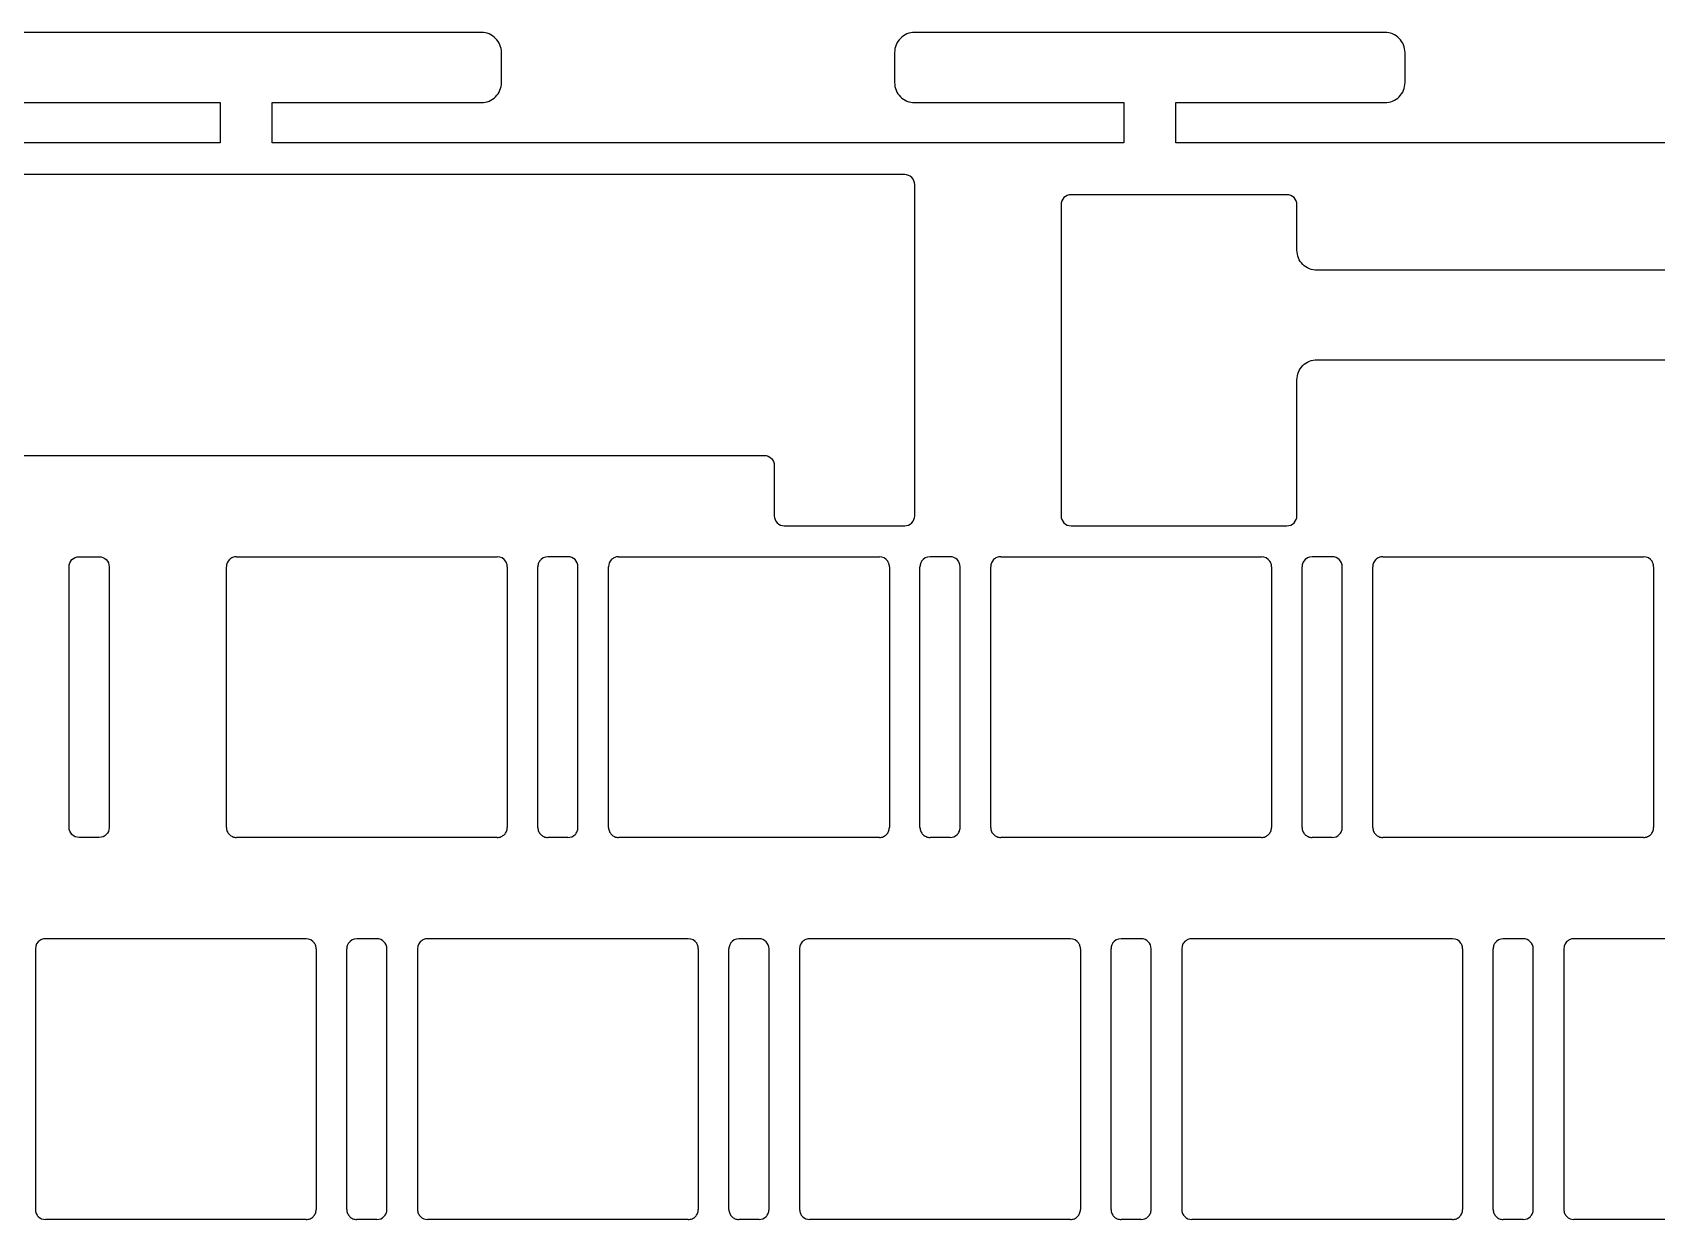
# Model space of a CAD drawing. Header units: millimetres. Extents: x -167 to 146, y -50 to 78.
# Drawn here: x -93.9 to -13, y 19.2 to 78.4 of the extents above; entities that cross this region are included whole.
import ezdxf

# ---------------------------------------------------------------- set-up
doc = ezdxf.new("R2010")
doc.units = ezdxf.units.MM
doc.layers.get('0').update_dxf_attribs({"linetype": 'CONTINUOUS'})

msp = doc.modelspace()

# ---------------------------------------------------------------- linework, layer by layer
for p, q in [((-83.773, 52.253), (-83.773, 52.253)), ((-83.764, 52.253), (-70.764, 52.253)), ((-64.723, 52.253), (-64.723, 52.253)), ((-64.714, 52.253), (-51.714, 52.253)), ((-45.673, 52.253), (-45.673, 52.253)), ((-45.664, 52.253), (-32.664, 52.253)), ((-26.623, 52.253), (-26.623, 52.253)), ((-26.614, 52.253), (-13.614, 52.253)), ((-84.264, 38.753), (-84.264, 51.753)), ((-70.264, 51.753), (-70.264, 38.753)), ((-68.739, 38.753), (-68.739, 51.753)), ((-66.739, 38.753), (-66.739, 51.753)), ((-65.214, 38.753), (-65.214, 51.753)), ((-51.214, 51.753), (-51.214, 38.753)), ((-49.689, 38.753), (-49.689, 51.753)), ((-47.689, 38.753), (-47.689, 51.753)), ((-46.164, 38.753), (-46.164, 51.753)), ((-32.164, 51.753), (-32.164, 38.753)), ((-30.639, 38.753), (-30.639, 51.753)), ((-28.639, 38.753), (-28.639, 51.753)), ((-27.114, 38.753), (-27.114, 51.753)), ((-13.114, 51.753), (-13.114, 38.753)), ((-70.764, 38.253), (-83.764, 38.253)), ((-67.239, 38.253), (-68.239, 38.253)), ((-51.714, 38.253), (-64.714, 38.253)), ((-48.189, 38.253), (-49.189, 38.253)), ((-32.664, 38.253), (-45.664, 38.253)), ((-29.139, 38.253), (-30.139, 38.253)), ((-13.614, 38.253), (-26.614, 38.253)), ((-80.289, 33.203), (-93.289, 33.203)), ((-80.289, 33.203), (-80.289, 33.203)), ((-61.239, 33.203), (-74.239, 33.203)), ((-61.239, 33.203), (-61.239, 33.203)), ((-42.189, 33.203), (-55.189, 33.203)), ((-42.189, 33.203), (-42.189, 33.203)), ((-23.139, 33.203), (-36.139, 33.203)), ((-23.139, 33.203), (-23.139, 33.203)), ((-4.089, 33.203), (-17.089, 33.203)), ((-93.789, 32.703), (-93.789, 19.703)), ((-93.789, 32.703), (-93.789, 32.703)), ((-79.789, 32.711), (-79.789, 32.711)), ((-79.789, 32.703), (-79.789, 19.703)), ((-78.264, 19.703), (-78.264, 32.703)), ((-76.264, 19.703), (-76.264, 32.703)), ((-74.739, 32.703), (-74.739, 19.703)), ((-74.739, 32.703), (-74.739, 32.703)), ((-60.739, 32.711), (-60.739, 32.711)), ((-60.739, 32.703), (-60.739, 19.703)), ((-59.214, 19.703), (-59.214, 32.703)), ((-57.214, 19.703), (-57.214, 32.703)), ((-55.689, 32.703), (-55.689, 19.703)), ((-55.689, 32.703), (-55.689, 32.703)), ((-41.689, 32.711), (-41.689, 32.711)), ((-41.689, 32.703), (-41.689, 19.703)), ((-40.164, 19.703), (-40.164, 32.703)), ((-38.164, 19.703), (-38.164, 32.703)), ((-36.639, 32.703), (-36.639, 19.703)), ((-36.639, 32.703), (-36.639, 32.703)), ((-22.639, 32.711), (-22.639, 32.711)), ((-22.639, 32.703), (-22.639, 19.703)), ((-21.114, 19.703), (-21.114, 32.703)), ((-19.114, 19.703), (-19.114, 32.703)), ((-17.589, 32.703), (-17.589, 19.703)), ((-17.589, 32.703), (-17.589, 32.703)), ((-80.289, 19.203), (-93.289, 19.203)), ((-76.764, 19.203), (-77.764, 19.203)), ((-61.239, 19.203), (-74.239, 19.203)), ((-57.714, 19.203), (-58.714, 19.203)), ((-42.189, 19.203), (-55.189, 19.203)), ((-38.664, 19.203), (-39.664, 19.203)), ((-23.139, 19.203), (-36.139, 19.203)), ((-19.614, 19.203), (-20.614, 19.203)), ((-4.089, 19.203), (-17.089, 19.203))]:
    msp.add_line(p, q)
msp.add_lwpolyline([(15.753, 72.892), (-36.932, 72.892), (-36.932, 74.892), (-26.508, 74.892, 0.414214), (-25.508, 75.892), (-25.508, 77.392, 0.414214), (-26.508, 78.392), (-49.955, 78.392, 0.414214), (-50.955, 77.392), (-50.955, 75.892, 0.414214), (-49.955, 74.892), (-39.532, 74.892), (-39.532, 72.892), (-81.976, 72.892), (-81.976, 74.892), (-71.553, 74.892, 0.414214), (-70.553, 75.892), (-70.553, 77.392, 0.414214), (-71.553, 78.392), (-95, 78.392, 0.414214)], format="xyb")
msp.add_lwpolyline([(-95, 74.892), (-84.576, 74.892), (-84.576, 72.892), (-97.069, 72.892)])
for points in [[(-56.952, 54.295, 0.414214), (-56.452, 53.795), (-50.452, 53.795, 0.414214), (-49.952, 54.295), (-49.952, 70.803, 0.414214), (-50.452, 71.303), (-98.052, 71.303, 0.414214), (-98.552, 70.803), (-98.552, 57.803, 0.414214), (-98.052, 57.303), (-57.452, 57.303, -0.414214), (-56.952, 56.803)], [(-42.658, 54.295, 0.414214), (-42.158, 53.795), (-31.396, 53.795, 0.414214), (-30.896, 54.295), (-30.896, 61.073, -0.414214), (-29.896, 62.073), (-8.904, 62.073, -0.414214), (-7.904, 61.073), (-7.904, 57.803, 0.414214), (-7.404, 57.303), (-5.802, 57.303, 0.414214), (-5.302, 57.803), (-5.302, 70.803, 0.414214), (-5.802, 71.303), (-7.404, 71.303, 0.414214), (-7.904, 70.803), (-7.904, 67.532, -0.414214), (-8.904, 66.532), (-29.896, 66.532, -0.414214), (-30.896, 67.532), (-30.896, 69.803, 0.414214), (-31.396, 70.303), (-42.158, 70.303, 0.414214), (-42.658, 69.803)], [(-90.11, 51.752), (-90.11, 38.753, -0.414213), (-90.61, 38.253), (-91.61, 38.253, -0.414214), (-92.11, 38.753), (-92.11, 51.752, -0.414214), (-91.61, 52.252), (-90.61, 52.252, -0.414214)]]:
    msp.add_lwpolyline(points, format="xyb", close=True)
for centre, radius, start, end in [((-83.763, 51.751), 0.502, 112.54148, 134.92631), ((-83.764, 51.753), 0.499, 90.96916, 112.51157), ((-70.764, 51.753), 0.5, 89.99005, 90.00151), ((-70.764, 51.753), 0.5, 32.84383, 89.99005), ((-70.766, 51.751), 0.502, 32.80945, 32.82085), ((-70.766, 51.751), 0.502, 22.53068, 32.80945), ((-70.764, 51.753), 0.5, 21.62416, 22.50375), ((-70.764, 51.753), 0.5, -0.00173, 21.62416), ((-68.24, 51.753), 0.499, 157.48173, 180.01857), ((-68.237, 51.751), 0.502, 147.16153, 157.46929), ((-68.239, 51.753), 0.5, 89.99853, 147.12714), ((-68.237, 51.751), 0.502, 147.15012, 147.16153), ((-68.239, 51.753), 0.5, 89.98707, 89.99853), ((-67.239, 51.753), 0.5, -0.00208, 89.99705), ((-64.713, 51.751), 0.502, 112.54148, 134.92631), ((-64.714, 51.753), 0.499, 90.96916, 112.51157), ((-51.714, 51.753), 0.5, 89.99005, 90.00151), ((-51.714, 51.753), 0.5, 32.84383, 89.99005), ((-51.716, 51.751), 0.502, 32.80945, 32.82085), ((-51.716, 51.751), 0.502, 22.53068, 32.80945), ((-51.714, 51.753), 0.5, 21.62416, 22.50375), ((-51.714, 51.753), 0.5, -0.00173, 21.62416), ((-49.19, 51.753), 0.499, 157.48173, 180.01857), ((-49.187, 51.751), 0.502, 147.16153, 157.46929), ((-49.189, 51.753), 0.5, 89.99853, 147.12714), ((-49.187, 51.751), 0.502, 147.15012, 147.16153), ((-49.189, 51.753), 0.5, 89.98707, 89.99853), ((-48.189, 51.753), 0.5, -0.00208, 89.99705), ((-45.663, 51.751), 0.502, 112.54148, 134.92631), ((-45.664, 51.753), 0.499, 90.96916, 112.51157), ((-32.664, 51.753), 0.5, 89.99005, 90.00151), ((-32.664, 51.753), 0.5, 32.84383, 89.99005), ((-32.666, 51.751), 0.502, 32.80945, 32.82085), ((-32.666, 51.751), 0.502, 22.53068, 32.80945), ((-32.664, 51.753), 0.5, 21.62416, 22.50375), ((-32.664, 51.753), 0.5, -0.00173, 21.62416), ((-30.14, 51.753), 0.499, 157.48173, 180.01857), ((-30.137, 51.751), 0.502, 147.16153, 157.46929), ((-30.139, 51.753), 0.5, 89.99853, 147.12714), ((-30.137, 51.751), 0.502, 147.15012, 147.16153), ((-30.139, 51.753), 0.5, 89.98707, 89.99853), ((-29.139, 51.753), 0.5, -0.00208, 89.99705), ((-26.613, 51.751), 0.502, 112.54148, 134.92631), ((-26.614, 51.753), 0.499, 90.96916, 112.51157), ((-13.614, 51.753), 0.5, 89.99005, 90.00151), ((-13.614, 51.753), 0.5, 32.84383, 89.99005), ((-13.616, 51.751), 0.502, 32.80945, 32.82085), ((-13.616, 51.751), 0.502, 22.53068, 32.80945), ((-13.614, 51.753), 0.5, 21.62416, 22.50375), ((-13.614, 51.753), 0.5, -0.00173, 21.62416), ((-93.29, 32.703), 0.499, 89.98142, 112.50682), ((-80.289, 32.703), 0.5, 32.8438, 89.99006), ((-77.764, 32.703), 0.5, 89.99853, 147.12714), ((-77.764, 32.703), 0.5, 89.98707, 89.99853), ((-76.765, 32.702), 0.5, 0.01361, 89.9807), ((-74.24, 32.703), 0.499, 89.98142, 112.50682), ((-61.239, 32.703), 0.5, 32.8438, 89.99006), ((-58.714, 32.703), 0.5, 89.99853, 147.12714), ((-58.714, 32.703), 0.5, 89.98707, 89.99853), ((-57.715, 32.702), 0.5, 0.01361, 89.9807), ((-55.19, 32.703), 0.499, 89.98142, 112.50682), ((-42.189, 32.703), 0.5, 32.8438, 89.99006), ((-39.664, 32.703), 0.5, 89.99853, 147.12714), ((-39.664, 32.703), 0.5, 89.98707, 89.99853), ((-38.665, 32.702), 0.5, 0.01361, 89.9807), ((-36.14, 32.703), 0.499, 89.98142, 112.50682), ((-23.139, 32.703), 0.5, 32.8438, 89.99006), ((-20.614, 32.703), 0.5, 89.99853, 147.12714), ((-20.614, 32.703), 0.5, 89.98707, 89.99853), ((-19.615, 32.702), 0.5, 0.01361, 89.9807), ((-17.09, 32.703), 0.499, 89.98142, 112.50682), ((-93.289, 32.703), 0.5, 122.8438, 179.99006), ((-93.288, 32.7), 0.502, 112.53049, 122.80962), ((-93.289, 32.703), 0.5, 122.83235, 122.8438), ((-80.289, 32.703), 0.5, 32.83235, 32.8438), ((-80.291, 32.701), 0.502, 22.53049, 32.80962), ((-80.289, 32.703), 0.499, 0.96919, 22.50008), ((-77.765, 32.703), 0.499, 157.48173, 180.01857), ((-77.762, 32.701), 0.502, 147.16153, 157.46929), ((-77.762, 32.701), 0.502, 147.15012, 147.16153), ((-74.239, 32.703), 0.5, 122.8438, 179.99006), ((-74.238, 32.7), 0.502, 112.53049, 122.80962), ((-74.239, 32.703), 0.5, 122.83235, 122.8438), ((-61.239, 32.703), 0.5, 32.83235, 32.8438), ((-61.241, 32.701), 0.502, 22.53049, 32.80962), ((-61.239, 32.703), 0.499, 0.96919, 22.50008), ((-58.715, 32.703), 0.499, 157.48173, 180.01857), ((-58.712, 32.701), 0.502, 147.16153, 157.46929), ((-58.712, 32.701), 0.502, 147.15012, 147.16153), ((-55.189, 32.703), 0.5, 122.8438, 179.99006), ((-55.188, 32.7), 0.502, 112.53049, 122.80962), ((-55.189, 32.703), 0.5, 122.83235, 122.8438), ((-42.189, 32.703), 0.5, 32.83235, 32.8438), ((-42.191, 32.701), 0.502, 22.53049, 32.80962), ((-42.189, 32.703), 0.499, 0.96919, 22.50008), ((-39.665, 32.703), 0.499, 157.48173, 180.01857), ((-39.662, 32.701), 0.502, 147.16153, 157.46929), ((-39.662, 32.701), 0.502, 147.15012, 147.16153), ((-36.139, 32.703), 0.5, 122.8438, 179.99006), ((-36.138, 32.7), 0.502, 112.53049, 122.80962), ((-36.139, 32.703), 0.5, 122.83235, 122.8438), ((-23.139, 32.703), 0.5, 32.83235, 32.8438), ((-23.141, 32.701), 0.502, 22.53049, 32.80962), ((-23.139, 32.703), 0.499, 0.96919, 22.50008), ((-20.615, 32.703), 0.499, 157.48173, 180.01857), ((-20.612, 32.701), 0.502, 147.16153, 157.46929), ((-20.612, 32.701), 0.502, 147.15012, 147.16153), ((-17.089, 32.703), 0.5, 122.8438, 179.99006), ((-17.088, 32.7), 0.502, 112.53049, 122.80962), ((-17.089, 32.703), 0.5, 122.83235, 122.8438)]:
    msp.add_arc(centre, radius, start, end)
for centre, major_axis, ratio, start_param, end_param in [((-83.864, 51.794), (0.173, 0.413), 0.875966, 1.132094, 2.016271), ((-83.765, 51.755), (-0.489, -0.098), 0.996988, 4.514369, 4.531238), ((-64.814, 51.794), (0.173, 0.413), 0.875966, 1.132094, 2.016271), ((-64.715, 51.755), (-0.489, -0.097), 0.996952, 4.51643, 4.5333), ((-45.764, 51.794), (0.173, 0.413), 0.875966, 1.132094, 2.016271), ((-45.665, 51.755), (-0.489, -0.099), 0.997021, 4.511673, 4.528542), ((-26.714, 51.794), (0.173, 0.413), 0.875966, 1.132094, 2.016271), ((-26.615, 51.755), (-0.489, -0.099), 0.99703, 4.511219, 4.528087), ((-80.29, 32.702), (-0.404, -0.295), 0.998535, 2.511321, 2.528135), ((-61.24, 32.702), (-0.418, -0.276), 0.998479, 2.559228, 2.57604), ((-42.19, 32.702), (-0.411, -0.286), 0.998509, 2.535375, 2.552188), ((-23.14, 32.702), (-0.415, -0.281), 0.998494, 2.547597, 2.564409)]:
    msp.add_ellipse(centre, major_axis=major_axis, ratio=ratio, start_param=start_param, end_param=end_param)
for points, knots in [([(-67.239, 52.253), (-67.541, 52.253), (-67.842, 52.253), (-68.18, 52.253), (-68.211, 52.253), (-68.239, 52.253)], [0, 0, 0, 0, 0.0904295, 0.0904295, 0.1014512, 0.1014512, 0.1014512, 0.1014512]), ([(-48.189, 52.253), (-48.491, 52.253), (-48.792, 52.253), (-49.13, 52.253), (-49.161, 52.253), (-49.189, 52.253)], [0, 0, 0, 0, 0.0904295, 0.0904295, 0.1014512, 0.1014512, 0.1014512, 0.1014512]), ([(-29.139, 52.253), (-29.441, 52.253), (-29.742, 52.253), (-30.08, 52.253), (-30.111, 52.253), (-30.139, 52.253)], [0, 0, 0, 0, 0.0904295, 0.0904295, 0.1014512, 0.1014512, 0.1014512, 0.1014512]), ([(-84.264, 38.753), (-84.264, 38.718), (-84.261, 38.684), (-84.247, 38.617), (-84.237, 38.585), (-84.195, 38.488), (-84.155, 38.436), (-84.071, 38.353), (-84.018, 38.318), (-83.93, 38.28), (-83.897, 38.27), (-83.832, 38.256), (-83.798, 38.253), (-83.764, 38.253)], [0, 0, 0, 0, 0.01027008, 0.01027008, 0.02053614, 0.02053614, 0.04201602, 0.04201602, 0.06606368, 0.06606368, 0.0789603, 0.0789603, 0.09191849, 0.09191849, 0.09191849, 0.09191849]), ([(-70.764, 38.253), (-70.73, 38.253), (-70.696, 38.256), (-70.629, 38.27), (-70.596, 38.28), (-70.5, 38.322), (-70.447, 38.362), (-70.364, 38.446), (-70.329, 38.499), (-70.292, 38.587), (-70.282, 38.619), (-70.268, 38.685), (-70.264, 38.719), (-70.264, 38.753)], [0, 0, 0, 0, 0.01027007, 0.01027007, 0.02053614, 0.02053614, 0.04201603, 0.04201603, 0.06606374, 0.06606374, 0.0789604, 0.0789604, 0.09191862, 0.09191862, 0.09191862, 0.09191862]), ([(-68.739, 38.753), (-68.739, 38.719), (-68.736, 38.685), (-68.722, 38.619), (-68.712, 38.587), (-68.674, 38.499), (-68.639, 38.446), (-68.556, 38.362), (-68.504, 38.322), (-68.407, 38.28), (-68.375, 38.27), (-68.308, 38.256), (-68.274, 38.253), (-68.239, 38.253)], [0, 0, 0, 0, 0.01010654, 0.01010654, 0.02016506, 0.02016506, 0.03892066, 0.03892066, 0.05567408, 0.05567408, 0.06368084, 0.06368084, 0.07169072, 0.07169072, 0.07169072, 0.07169072]), ([(-67.239, 38.253), (-67.107, 38.253), (-66.978, 38.307), (-66.886, 38.399), (-66.886, 38.399), (-66.84, 38.445), (-66.803, 38.501), (-66.777, 38.561), (-66.777, 38.561), (-66.752, 38.622), (-66.739, 38.687), (-66.739, 38.753)], [-6431.5381542, -6431.5381542, -6431.5381542, -6431.5381542, -6431.1354061, -6431.1354061, -6431.1353031, -6431.1353031, -6430.9379773, -6430.9379773, -6430.9378768, -6430.9378768, -6430.7402616, -6430.7402616, -6430.7402616, -6430.7402616]), ([(-65.214, 38.753), (-65.214, 38.718), (-65.211, 38.684), (-65.197, 38.617), (-65.187, 38.585), (-65.145, 38.488), (-65.105, 38.436), (-65.021, 38.353), (-64.968, 38.318), (-64.88, 38.28), (-64.847, 38.27), (-64.782, 38.256), (-64.748, 38.253), (-64.714, 38.253)], [0, 0, 0, 0, 0.01027008, 0.01027008, 0.02053614, 0.02053614, 0.04201602, 0.04201602, 0.06606368, 0.06606368, 0.0789603, 0.0789603, 0.09191849, 0.09191849, 0.09191849, 0.09191849]), ([(-51.714, 38.253), (-51.68, 38.253), (-51.646, 38.256), (-51.579, 38.27), (-51.546, 38.28), (-51.45, 38.322), (-51.397, 38.362), (-51.314, 38.446), (-51.279, 38.499), (-51.242, 38.587), (-51.232, 38.619), (-51.218, 38.685), (-51.214, 38.719), (-51.214, 38.753)], [0, 0, 0, 0, 0.01027007, 0.01027007, 0.02053614, 0.02053614, 0.04201603, 0.04201603, 0.06606374, 0.06606374, 0.0789604, 0.0789604, 0.09191862, 0.09191862, 0.09191862, 0.09191862]), ([(-49.689, 38.753), (-49.689, 38.719), (-49.686, 38.685), (-49.672, 38.619), (-49.662, 38.587), (-49.624, 38.499), (-49.589, 38.446), (-49.506, 38.362), (-49.454, 38.322), (-49.357, 38.28), (-49.325, 38.27), (-49.258, 38.256), (-49.224, 38.253), (-49.189, 38.253)], [0, 0, 0, 0, 0.01010654, 0.01010654, 0.02016506, 0.02016506, 0.03892066, 0.03892066, 0.05567408, 0.05567408, 0.06368084, 0.06368084, 0.07169072, 0.07169072, 0.07169072, 0.07169072]), ([(-48.189, 38.253), (-48.057, 38.253), (-47.928, 38.307), (-47.836, 38.399), (-47.836, 38.399), (-47.79, 38.445), (-47.753, 38.501), (-47.727, 38.561), (-47.727, 38.561), (-47.702, 38.622), (-47.689, 38.687), (-47.689, 38.753)], [-6400.3666798, -6400.3666798, -6400.3666798, -6400.3666798, -6399.9639317, -6399.9639317, -6399.9638287, -6399.9638287, -6399.7665029, -6399.7665029, -6399.7664024, -6399.7664024, -6399.5687871, -6399.5687871, -6399.5687871, -6399.5687871]), ([(-46.164, 38.753), (-46.164, 38.718), (-46.161, 38.684), (-46.147, 38.617), (-46.137, 38.585), (-46.095, 38.488), (-46.055, 38.436), (-45.971, 38.353), (-45.918, 38.318), (-45.83, 38.28), (-45.797, 38.27), (-45.732, 38.256), (-45.698, 38.253), (-45.664, 38.253)], [0, 0, 0, 0, 0.01027008, 0.01027008, 0.02053614, 0.02053614, 0.04201602, 0.04201602, 0.06606368, 0.06606368, 0.0789603, 0.0789603, 0.09191849, 0.09191849, 0.09191849, 0.09191849]), ([(-32.664, 38.253), (-32.63, 38.253), (-32.596, 38.256), (-32.529, 38.27), (-32.496, 38.28), (-32.4, 38.322), (-32.347, 38.362), (-32.264, 38.446), (-32.229, 38.499), (-32.192, 38.587), (-32.182, 38.619), (-32.168, 38.685), (-32.164, 38.719), (-32.164, 38.753)], [0, 0, 0, 0, 0.01027007, 0.01027007, 0.02053614, 0.02053614, 0.04201603, 0.04201603, 0.06606374, 0.06606374, 0.0789604, 0.0789604, 0.09191862, 0.09191862, 0.09191862, 0.09191862]), ([(-30.639, 38.753), (-30.639, 38.719), (-30.636, 38.685), (-30.622, 38.619), (-30.612, 38.587), (-30.574, 38.499), (-30.539, 38.446), (-30.456, 38.362), (-30.404, 38.322), (-30.307, 38.28), (-30.275, 38.27), (-30.208, 38.256), (-30.174, 38.253), (-30.139, 38.253)], [0, 0, 0, 0, 0.01010654, 0.01010654, 0.02016506, 0.02016506, 0.03892066, 0.03892066, 0.05567408, 0.05567408, 0.06368084, 0.06368084, 0.07169072, 0.07169072, 0.07169072, 0.07169072]), ([(-29.139, 38.253), (-29.007, 38.253), (-28.878, 38.307), (-28.786, 38.399), (-28.786, 38.399), (-28.74, 38.445), (-28.703, 38.501), (-28.677, 38.561), (-28.677, 38.561), (-28.652, 38.622), (-28.639, 38.687), (-28.639, 38.753)], [-6369.1952053, -6369.1952053, -6369.1952053, -6369.1952053, -6368.7924572, -6368.7924572, -6368.7923542, -6368.7923542, -6368.5950284, -6368.5950284, -6368.594928, -6368.594928, -6368.3973127, -6368.3973127, -6368.3973127, -6368.3973127]), ([(-27.114, 38.753), (-27.114, 38.718), (-27.111, 38.684), (-27.097, 38.617), (-27.087, 38.585), (-27.045, 38.488), (-27.005, 38.436), (-26.921, 38.353), (-26.868, 38.318), (-26.78, 38.28), (-26.747, 38.27), (-26.682, 38.256), (-26.648, 38.253), (-26.614, 38.253)], [0, 0, 0, 0, 0.01027008, 0.01027008, 0.02053614, 0.02053614, 0.04201602, 0.04201602, 0.06606368, 0.06606368, 0.0789603, 0.0789603, 0.09191849, 0.09191849, 0.09191849, 0.09191849]), ([(-13.614, 38.253), (-13.58, 38.253), (-13.546, 38.256), (-13.479, 38.27), (-13.446, 38.28), (-13.35, 38.322), (-13.297, 38.362), (-13.214, 38.446), (-13.179, 38.499), (-13.142, 38.587), (-13.132, 38.619), (-13.118, 38.685), (-13.114, 38.719), (-13.114, 38.753)], [0, 0, 0, 0, 0.01027007, 0.01027007, 0.02053614, 0.02053614, 0.04201603, 0.04201603, 0.06606374, 0.06606374, 0.0789604, 0.0789604, 0.09191862, 0.09191862, 0.09191862, 0.09191862]), ([(-76.764, 33.203), (-77.066, 33.203), (-77.367, 33.203), (-77.705, 33.203), (-77.736, 33.203), (-77.764, 33.203)], [0, 0, 0, 0, 0.0904295, 0.0904295, 0.1014512, 0.1014512, 0.1014512, 0.1014512]), ([(-57.714, 33.203), (-58.016, 33.203), (-58.317, 33.203), (-58.655, 33.203), (-58.686, 33.203), (-58.714, 33.203)], [0, 0, 0, 0, 0.0904295, 0.0904295, 0.1014512, 0.1014512, 0.1014512, 0.1014512]), ([(-38.664, 33.203), (-38.966, 33.203), (-39.267, 33.203), (-39.605, 33.203), (-39.636, 33.203), (-39.664, 33.203)], [0, 0, 0, 0, 0.0904295, 0.0904295, 0.1014512, 0.1014512, 0.1014512, 0.1014512]), ([(-19.614, 33.203), (-19.916, 33.203), (-20.217, 33.203), (-20.555, 33.203), (-20.586, 33.203), (-20.614, 33.203)], [0, 0, 0, 0, 0.0904295, 0.0904295, 0.1014512, 0.1014512, 0.1014512, 0.1014512]), ([(-93.789, 19.703), (-93.789, 19.637), (-93.776, 19.572), (-93.751, 19.511), (-93.751, 19.511), (-93.726, 19.451), (-93.689, 19.395), (-93.643, 19.349), (-93.643, 19.349), (-93.551, 19.257), (-93.421, 19.203), (-93.289, 19.203)], [-3382.6074576, -3382.6074576, -3382.6074576, -3382.6074576, -3382.4099408, -3382.4099408, -3382.4098403, -3382.4098403, -3382.2125126, -3382.2125126, -3382.2124117, -3382.2124117, -3381.8095657, -3381.8095657, -3381.8095657, -3381.8095657]), ([(-80.289, 19.203), (-80.255, 19.203), (-80.221, 19.206), (-80.154, 19.22), (-80.121, 19.23), (-80.025, 19.272), (-79.972, 19.312), (-79.889, 19.396), (-79.854, 19.449), (-79.817, 19.537), (-79.807, 19.569), (-79.793, 19.635), (-79.789, 19.669), (-79.789, 19.703)], [0, 0, 0, 0, 0.01027007, 0.01027007, 0.02053614, 0.02053614, 0.04201604, 0.04201604, 0.06606375, 0.06606375, 0.07896039, 0.07896039, 0.09191861, 0.09191861, 0.09191861, 0.09191861]), ([(-78.264, 19.703), (-78.264, 19.669), (-78.261, 19.635), (-78.247, 19.569), (-78.237, 19.537), (-78.199, 19.449), (-78.164, 19.396), (-78.081, 19.312), (-78.029, 19.272), (-77.932, 19.23), (-77.9, 19.22), (-77.833, 19.206), (-77.799, 19.203), (-77.764, 19.203)], [0, 0, 0, 0, 0.01010654, 0.01010654, 0.02016506, 0.02016506, 0.03892066, 0.03892066, 0.05567408, 0.05567408, 0.06368084, 0.06368084, 0.07169072, 0.07169072, 0.07169072, 0.07169072]), ([(-76.764, 19.203), (-76.632, 19.203), (-76.503, 19.257), (-76.411, 19.349), (-76.411, 19.349), (-76.365, 19.395), (-76.328, 19.451), (-76.302, 19.511), (-76.302, 19.511), (-76.277, 19.572), (-76.264, 19.637), (-76.264, 19.703)], [-6743.2394778, -6743.2394778, -6743.2394778, -6743.2394778, -6742.8367297, -6742.8367297, -6742.8366267, -6742.8366267, -6742.6393009, -6742.6393009, -6742.6392005, -6742.6392005, -6742.4415852, -6742.4415852, -6742.4415852, -6742.4415852]), ([(-74.739, 19.703), (-74.739, 19.637), (-74.726, 19.572), (-74.701, 19.511), (-74.701, 19.511), (-74.676, 19.451), (-74.639, 19.395), (-74.593, 19.349), (-74.593, 19.349), (-74.501, 19.257), (-74.371, 19.203), (-74.239, 19.203)], [-3327.4377657, -3327.4377657, -3327.4377657, -3327.4377657, -3327.240249, -3327.240249, -3327.2401484, -3327.2401484, -3327.0428207, -3327.0428207, -3327.0427198, -3327.0427198, -3326.6398738, -3326.6398738, -3326.6398738, -3326.6398738]), ([(-61.239, 19.203), (-61.205, 19.203), (-61.171, 19.206), (-61.104, 19.22), (-61.071, 19.23), (-60.975, 19.272), (-60.922, 19.312), (-60.839, 19.396), (-60.804, 19.449), (-60.767, 19.537), (-60.757, 19.569), (-60.743, 19.635), (-60.739, 19.669), (-60.739, 19.703)], [0, 0, 0, 0, 0.01027007, 0.01027007, 0.02053614, 0.02053614, 0.04201604, 0.04201604, 0.06606375, 0.06606375, 0.07896039, 0.07896039, 0.09191861, 0.09191861, 0.09191861, 0.09191861]), ([(-59.214, 19.703), (-59.214, 19.669), (-59.211, 19.635), (-59.197, 19.569), (-59.187, 19.537), (-59.149, 19.449), (-59.114, 19.396), (-59.031, 19.312), (-58.979, 19.272), (-58.882, 19.23), (-58.85, 19.22), (-58.783, 19.206), (-58.749, 19.203), (-58.714, 19.203)], [0, 0, 0, 0, 0.01010654, 0.01010654, 0.02016506, 0.02016506, 0.03892066, 0.03892066, 0.05567408, 0.05567408, 0.06368084, 0.06368084, 0.07169072, 0.07169072, 0.07169072, 0.07169072]), ([(-57.714, 19.203), (-57.582, 19.203), (-57.453, 19.257), (-57.361, 19.349), (-57.361, 19.349), (-57.315, 19.395), (-57.278, 19.451), (-57.252, 19.511), (-57.252, 19.511), (-57.227, 19.572), (-57.214, 19.637), (-57.214, 19.703)], [-6462.7096286, -6462.7096286, -6462.7096286, -6462.7096286, -6462.3068805, -6462.3068805, -6462.3067775, -6462.3067775, -6462.1094517, -6462.1094517, -6462.1093513, -6462.1093513, -6461.911736, -6461.911736, -6461.911736, -6461.911736]), ([(-55.689, 19.703), (-55.689, 19.637), (-55.676, 19.572), (-55.651, 19.511), (-55.651, 19.511), (-55.626, 19.451), (-55.589, 19.395), (-55.543, 19.349), (-55.543, 19.349), (-55.451, 19.257), (-55.321, 19.203), (-55.189, 19.203)], [-3272.2680738, -3272.2680738, -3272.2680738, -3272.2680738, -3272.0705571, -3272.0705571, -3272.0704565, -3272.0704565, -3271.8731289, -3271.8731289, -3271.8730279, -3271.8730279, -3271.4701819, -3271.4701819, -3271.4701819, -3271.4701819]), ([(-42.189, 19.203), (-42.155, 19.203), (-42.121, 19.206), (-42.054, 19.22), (-42.021, 19.23), (-41.925, 19.272), (-41.872, 19.312), (-41.789, 19.396), (-41.754, 19.449), (-41.717, 19.537), (-41.707, 19.569), (-41.693, 19.635), (-41.689, 19.669), (-41.689, 19.703)], [0, 0, 0, 0, 0.01027007, 0.01027007, 0.02053614, 0.02053614, 0.04201604, 0.04201604, 0.06606375, 0.06606375, 0.07896039, 0.07896039, 0.09191861, 0.09191861, 0.09191861, 0.09191861]), ([(-40.164, 19.703), (-40.164, 19.669), (-40.161, 19.635), (-40.147, 19.569), (-40.137, 19.537), (-40.099, 19.449), (-40.064, 19.396), (-39.981, 19.312), (-39.929, 19.272), (-39.832, 19.23), (-39.8, 19.22), (-39.733, 19.206), (-39.699, 19.203), (-39.664, 19.203)], [0, 0, 0, 0, 0.01010654, 0.01010654, 0.02016506, 0.02016506, 0.03892066, 0.03892066, 0.05567408, 0.05567408, 0.06368084, 0.06368084, 0.07169072, 0.07169072, 0.07169072, 0.07169072]), ([(-38.664, 19.203), (-38.532, 19.203), (-38.403, 19.257), (-38.311, 19.349), (-38.311, 19.349), (-38.265, 19.395), (-38.228, 19.451), (-38.202, 19.511), (-38.202, 19.511), (-38.177, 19.572), (-38.164, 19.637), (-38.164, 19.703)], [-6493.8796119, -6493.8796119, -6493.8796119, -6493.8796119, -6493.4768638, -6493.4768638, -6493.4767608, -6493.4767608, -6493.279435, -6493.279435, -6493.2793345, -6493.2793345, -6493.0817192, -6493.0817192, -6493.0817192, -6493.0817192]), ([(-36.639, 19.703), (-36.639, 19.637), (-36.626, 19.572), (-36.601, 19.511), (-36.601, 19.511), (-36.576, 19.451), (-36.539, 19.395), (-36.493, 19.349), (-36.493, 19.349), (-36.401, 19.257), (-36.271, 19.203), (-36.139, 19.203)], [-3217.0983819, -3217.0983819, -3217.0983819, -3217.0983819, -3216.9008652, -3216.9008652, -3216.9007646, -3216.9007646, -3216.703437, -3216.703437, -3216.703336, -3216.703336, -3216.3004901, -3216.3004901, -3216.3004901, -3216.3004901]), ([(-23.139, 19.203), (-23.105, 19.203), (-23.071, 19.206), (-23.004, 19.22), (-22.971, 19.23), (-22.875, 19.272), (-22.822, 19.312), (-22.739, 19.396), (-22.704, 19.449), (-22.667, 19.537), (-22.657, 19.569), (-22.643, 19.635), (-22.639, 19.669), (-22.639, 19.703)], [0, 0, 0, 0, 0.01027007, 0.01027007, 0.02053614, 0.02053614, 0.04201604, 0.04201604, 0.06606375, 0.06606375, 0.07896039, 0.07896039, 0.09191861, 0.09191861, 0.09191861, 0.09191861]), ([(-21.114, 19.703), (-21.114, 19.669), (-21.111, 19.635), (-21.097, 19.569), (-21.087, 19.537), (-21.049, 19.449), (-21.014, 19.396), (-20.931, 19.312), (-20.879, 19.272), (-20.782, 19.23), (-20.75, 19.22), (-20.683, 19.206), (-20.649, 19.203), (-20.614, 19.203)], [0, 0, 0, 0, 0.01010654, 0.01010654, 0.02016506, 0.02016506, 0.03892066, 0.03892066, 0.05567408, 0.05567408, 0.06368084, 0.06368084, 0.07169072, 0.07169072, 0.07169072, 0.07169072]), ([(-19.614, 19.203), (-19.482, 19.203), (-19.353, 19.257), (-19.261, 19.349), (-19.261, 19.349), (-19.215, 19.395), (-19.178, 19.451), (-19.152, 19.511), (-19.152, 19.511), (-19.127, 19.572), (-19.114, 19.637), (-19.114, 19.703)], [-6525.0495951, -6525.0495951, -6525.0495951, -6525.0495951, -6524.646847, -6524.646847, -6524.646744, -6524.646744, -6524.4494182, -6524.4494182, -6524.4493178, -6524.4493178, -6524.2517025, -6524.2517025, -6524.2517025, -6524.2517025]), ([(-17.589, 19.703), (-17.589, 19.637), (-17.576, 19.572), (-17.551, 19.511), (-17.551, 19.511), (-17.526, 19.451), (-17.489, 19.395), (-17.443, 19.349), (-17.443, 19.349), (-17.351, 19.257), (-17.221, 19.203), (-17.089, 19.203)], [-3161.9286901, -3161.9286901, -3161.9286901, -3161.9286901, -3161.7311733, -3161.7311733, -3161.7310728, -3161.7310728, -3161.5337451, -3161.5337451, -3161.5336442, -3161.5336442, -3161.1307982, -3161.1307982, -3161.1307982, -3161.1307982])]:
    msp.add_open_spline(points, degree=3, knots=knots)

doc.saveas('drawing.dxf')
